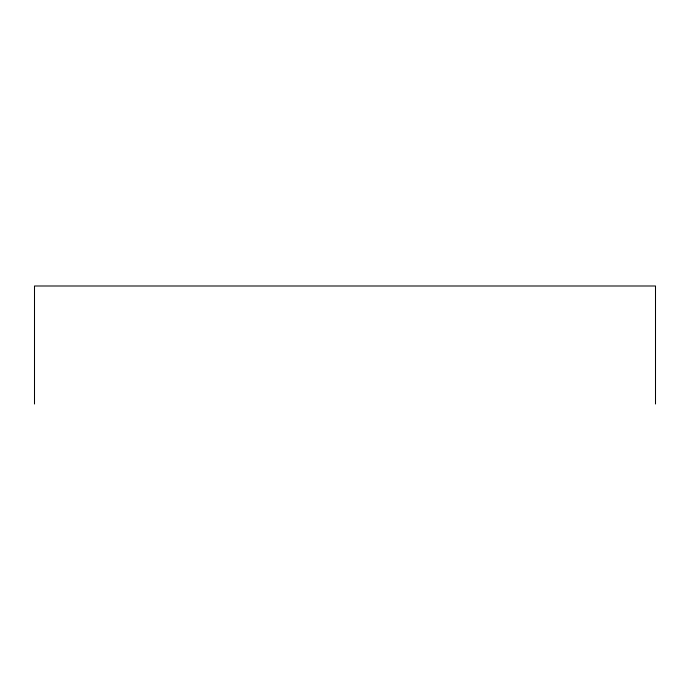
<?xml version="1.0" encoding="UTF-8"?>
<svg xmlns="http://www.w3.org/2000/svg" width="690" height="690" viewBox="0 0 690 690"><rect width="100%" height="100%" fill="white"/><g stroke="black" fill="none" stroke-linecap="round" stroke-linejoin="round"><path stroke-width="1.03" d="M655.5 404.004L655.5 285.996L34.5 285.996L34.5 404.004"/></g></svg>
